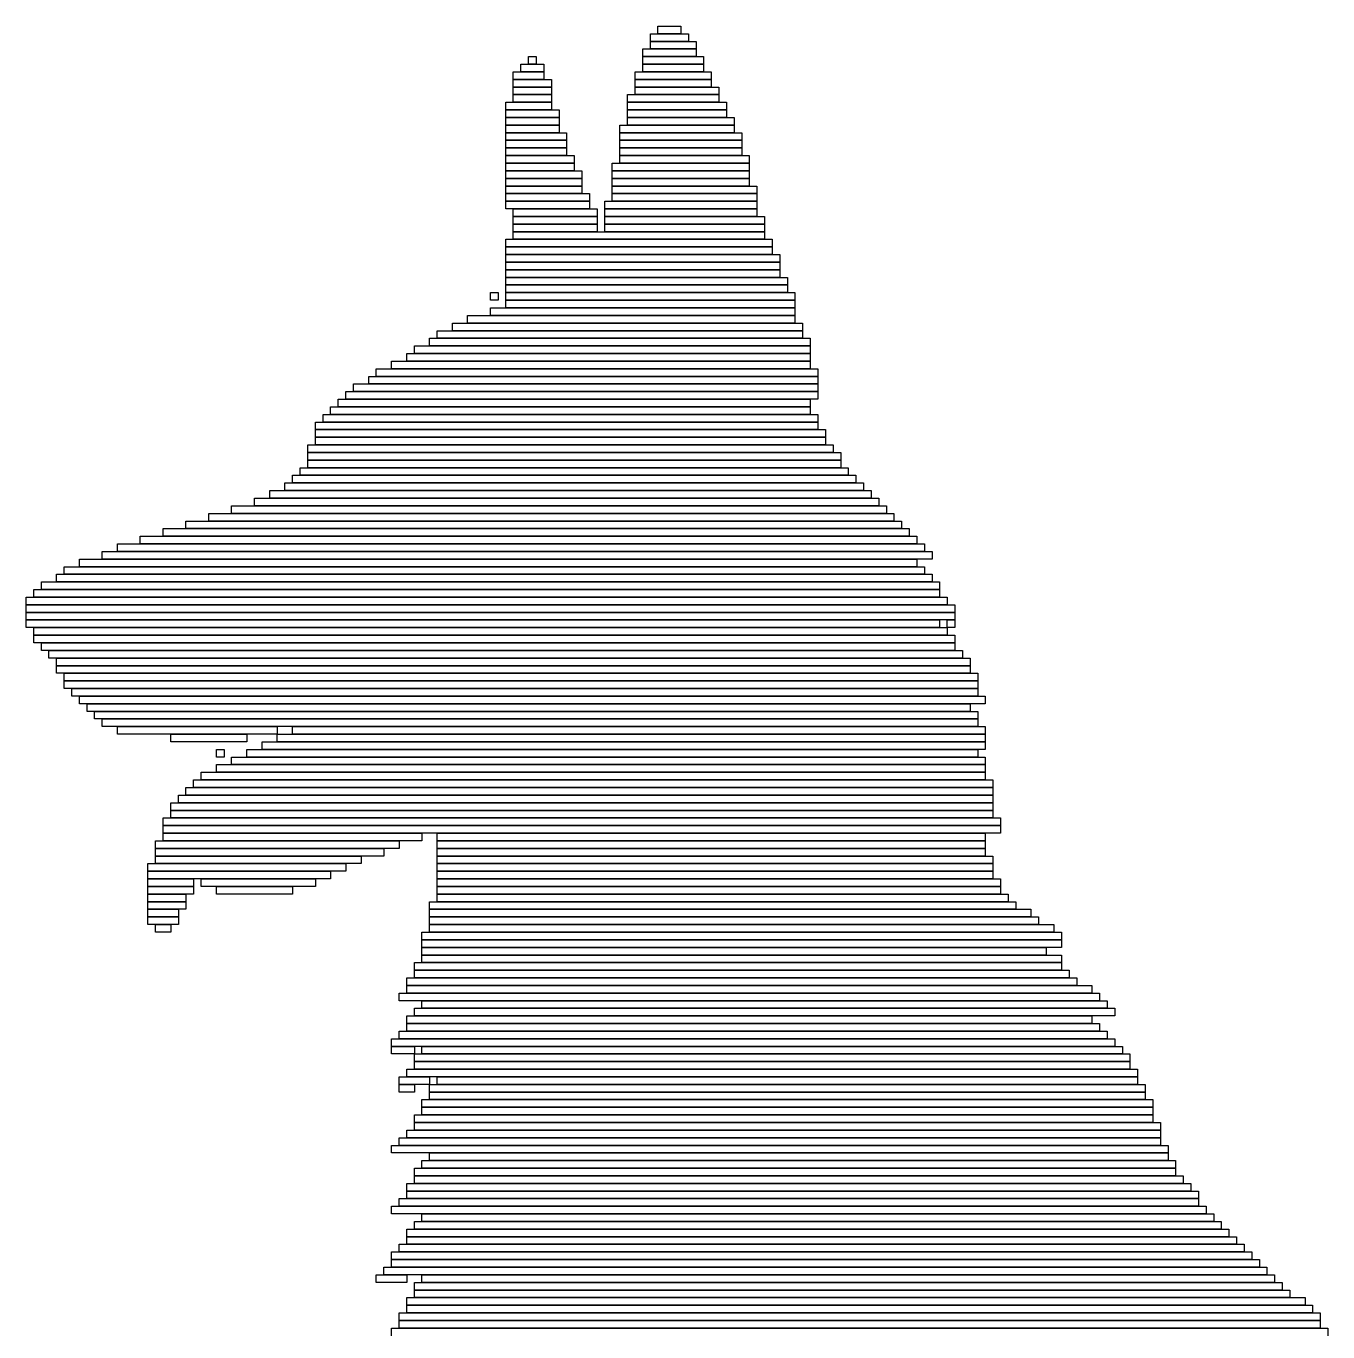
# Model space of a CAD drawing. Extents: x 334 to 689, y 341 to 683.
# Drawn here: x 334 to 505, y 511.5 to 683 of the extents above; entities that cross this region are included whole.
import ezdxf

# ---------------------------------------------------------------- set-up
doc = ezdxf.new("R2010")
doc.units = 0

msp = doc.modelspace()

# ---------------------------------------------------------------- linework, layer by layer
for p, q in [((417, 683), (420, 683)), ((417, 682), (417, 683)), ((420, 683), (420, 682)), ((416, 682), (421, 682)), ((416, 681), (416, 682)), ((421, 681), (416, 681)), ((416, 681), (422, 681)), ((416, 680), (416, 681)), ((420, 682), (417, 682)), ((421, 682), (421, 681)), ((422, 681), (422, 680)), ((415, 680), (422, 680)), ((415, 679), (415, 680)), ((422, 680), (416, 680)), ((422, 680), (422, 679)), ((399, 678), (402, 678)), ((399, 677), (399, 678)), ((400, 679), (401, 679)), ((400, 678), (400, 679)), ((401, 678), (400, 678)), ((401, 679), (401, 678)), ((402, 678), (402, 677)), ((422, 679), (415, 679)), ((415, 679), (423, 679)), ((415, 678), (415, 679)), ((423, 678), (415, 678)), ((415, 678), (423, 678)), ((415, 677), (415, 678)), ((423, 679), (423, 678)), ((423, 678), (423, 677)), ((398, 677), (402, 677)), ((398, 676), (398, 677)), ((402, 676), (398, 676)), ((398, 676), (403, 676)), ((398, 675), (398, 676)), ((402, 677), (399, 677)), ((402, 677), (402, 676)), ((403, 676), (403, 675)), ((414, 677), (424, 677)), ((414, 676), (414, 677)), ((424, 676), (414, 676)), ((414, 676), (424, 676)), ((414, 675), (414, 676)), ((423, 677), (415, 677)), ((424, 677), (424, 676)), ((424, 676), (424, 675)), ((403, 675), (398, 675)), ((398, 675), (403, 675)), ((398, 674), (398, 675)), ((403, 674), (398, 674)), ((398, 674), (403, 674)), ((398, 673), (398, 674)), ((403, 675), (403, 674)), ((403, 674), (403, 673)), ((413, 674), (425, 674)), ((413, 673), (413, 674)), ((424, 675), (414, 675)), ((414, 675), (425, 675)), ((414, 674), (414, 675)), ((425, 674), (414, 674)), ((425, 675), (425, 674)), ((425, 674), (425, 673)), ((397, 673), (403, 673)), ((397, 672), (397, 673)), ((403, 673), (398, 673)), ((403, 673), (403, 672)), ((425, 673), (413, 673)), ((413, 673), (426, 673)), ((413, 672), (413, 673)), ((426, 673), (426, 672)), ((403, 672), (397, 672)), ((397, 672), (404, 672)), ((397, 671), (397, 672)), ((404, 671), (397, 671)), ((397, 671), (404, 671)), ((397, 670), (397, 671)), ((404, 672), (404, 671)), ((404, 671), (404, 670)), ((426, 672), (413, 672)), ((413, 672), (426, 672)), ((413, 671), (413, 672)), ((426, 671), (413, 671)), ((413, 671), (427, 671)), ((413, 670), (413, 671)), ((426, 672), (426, 671)), ((427, 671), (427, 670)), ((404, 670), (397, 670)), ((397, 670), (404, 670)), ((397, 669), (397, 670)), ((404, 669), (397, 669)), ((397, 669), (405, 669)), ((397, 668), (397, 669)), ((404, 670), (404, 669)), ((405, 669), (405, 668)), ((412, 670), (427, 670)), ((412, 669), (412, 670)), ((427, 669), (412, 669)), ((412, 669), (428, 669)), ((412, 668), (412, 669)), ((427, 670), (413, 670)), ((427, 670), (427, 669)), ((428, 669), (428, 668)), ((405, 668), (397, 668)), ((397, 668), (405, 668)), ((397, 667), (397, 668)), ((405, 668), (405, 667)), ((428, 668), (412, 668)), ((412, 668), (428, 668)), ((412, 667), (412, 668)), ((428, 668), (428, 667)), ((405, 667), (397, 667)), ((397, 667), (405, 667)), ((397, 666), (397, 667)), ((405, 666), (397, 666)), ((397, 666), (406, 666)), ((397, 665), (397, 666)), ((405, 667), (405, 666)), ((406, 666), (406, 665)), ((428, 667), (412, 667)), ((412, 667), (428, 667)), ((412, 666), (412, 667)), ((428, 666), (412, 666)), ((412, 666), (429, 666)), ((412, 665), (412, 666)), ((428, 667), (428, 666)), ((429, 666), (429, 665)), ((406, 665), (397, 665)), ((397, 665), (406, 665)), ((397, 664), (397, 665)), ((406, 664), (397, 664)), ((397, 664), (407, 664)), ((397, 663), (397, 664)), ((406, 665), (406, 664)), ((407, 664), (407, 663)), ((411, 665), (429, 665)), ((411, 664), (411, 665)), ((429, 664), (411, 664)), ((411, 664), (429, 664)), ((411, 663), (411, 664)), ((429, 665), (412, 665)), ((429, 665), (429, 664)), ((429, 664), (429, 663)), ((407, 663), (397, 663)), ((397, 663), (407, 663)), ((397, 662), (397, 663)), ((407, 662), (397, 662)), ((397, 662), (407, 662)), ((397, 661), (397, 662)), ((407, 663), (407, 662)), ((407, 662), (407, 661)), ((429, 663), (411, 663)), ((411, 663), (429, 663)), ((411, 662), (411, 663)), ((429, 662), (411, 662)), ((411, 662), (430, 662)), ((411, 661), (411, 662)), ((429, 663), (429, 662)), ((430, 662), (430, 661)), ((407, 661), (397, 661)), ((397, 661), (408, 661)), ((397, 660), (397, 661)), ((408, 661), (408, 660)), ((430, 661), (411, 661)), ((411, 661), (430, 661)), ((411, 660), (411, 661)), ((430, 661), (430, 660)), ((408, 660), (397, 660)), ((397, 660), (408, 660)), ((397, 659), (397, 660)), ((408, 659), (397, 659)), ((398, 659), (409, 659)), ((398, 658), (398, 659)), ((408, 660), (408, 659)), ((409, 659), (409, 658)), ((410, 660), (430, 660)), ((410, 659), (410, 660)), ((430, 659), (410, 659)), ((410, 659), (430, 659)), ((410, 658), (410, 659)), ((430, 660), (411, 660)), ((430, 660), (430, 659)), ((430, 659), (430, 658)), ((409, 658), (398, 658)), ((398, 658), (409, 658)), ((398, 657), (398, 658)), ((409, 657), (398, 657)), ((398, 657), (409, 657)), ((398, 656), (398, 657)), ((409, 658), (409, 657)), ((409, 657), (409, 656)), ((430, 658), (410, 658)), ((410, 658), (431, 658)), ((410, 657), (410, 658)), ((431, 657), (410, 657)), ((410, 657), (431, 657)), ((410, 656), (410, 657)), ((431, 658), (431, 657)), ((431, 657), (431, 656)), ((409, 656), (398, 656)), ((398, 656), (431, 656)), ((398, 655), (398, 656)), ((431, 656), (410, 656)), ((431, 656), (431, 655)), ((397, 655), (432, 655)), ((397, 654), (397, 655)), ((432, 654), (397, 654)), ((397, 654), (432, 654)), ((397, 653), (397, 654)), ((431, 655), (398, 655)), ((432, 655), (432, 654)), ((432, 654), (432, 653)), ((432, 653), (397, 653)), ((397, 653), (433, 653)), ((397, 652), (397, 653)), ((433, 652), (397, 652)), ((397, 652), (433, 652)), ((397, 651), (397, 652)), ((433, 653), (433, 652)), ((433, 652), (433, 651)), ((433, 651), (397, 651)), ((397, 651), (433, 651)), ((397, 650), (397, 651)), ((433, 650), (397, 650)), ((397, 650), (434, 650)), ((397, 649), (397, 650)), ((433, 651), (433, 650)), ((434, 650), (434, 649)), ((434, 649), (397, 649)), ((397, 649), (434, 649)), ((397, 648), (397, 649)), ((434, 649), (434, 648)), ((395, 648), (396, 648)), ((395, 647), (395, 648)), ((396, 647), (395, 647)), ((396, 648), (396, 647)), ((434, 648), (397, 648)), ((397, 648), (435, 648)), ((397, 647), (397, 648)), ((435, 647), (397, 647)), ((397, 647), (435, 647)), ((397, 646), (397, 647)), ((435, 648), (435, 647)), ((435, 647), (435, 646)), ((392, 645), (435, 645)), ((392, 644), (392, 645)), ((395, 646), (435, 646)), ((395, 645), (395, 646)), ((435, 645), (395, 645)), ((435, 646), (397, 646)), ((435, 646), (435, 645)), ((435, 645), (435, 644)), ((390, 644), (436, 644)), ((390, 643), (390, 644)), ((435, 644), (392, 644)), ((436, 644), (436, 643)), ((387, 642), (437, 642)), ((387, 641), (387, 642)), ((388, 643), (436, 643)), ((388, 642), (388, 643)), ((436, 642), (388, 642)), ((436, 643), (390, 643)), ((436, 643), (436, 642)), ((437, 642), (437, 641)), ((384, 640), (437, 640)), ((384, 639), (384, 640)), ((385, 641), (437, 641)), ((385, 640), (385, 641)), ((437, 640), (385, 640)), ((437, 641), (387, 641)), ((437, 641), (437, 640)), ((437, 640), (437, 639)), ((380, 638), (438, 638)), ((380, 637), (380, 638)), ((382, 639), (437, 639)), ((382, 638), (382, 639)), ((437, 638), (382, 638)), ((437, 639), (384, 639)), ((437, 639), (437, 638)), ((438, 638), (438, 637)), ((379, 637), (438, 637)), ((379, 636), (379, 637)), ((438, 637), (380, 637)), ((438, 637), (438, 636)), ((376, 635), (438, 635)), ((376, 634), (376, 635)), ((377, 636), (438, 636)), ((377, 635), (377, 636)), ((438, 635), (377, 635)), ((438, 636), (379, 636)), ((438, 636), (438, 635)), ((438, 635), (438, 634)), ((374, 633), (437, 633)), ((374, 632), (374, 633)), ((375, 634), (437, 634)), ((375, 633), (375, 634)), ((437, 633), (375, 633)), ((438, 634), (376, 634)), ((437, 634), (437, 633)), ((437, 633), (437, 632)), ((373, 632), (438, 632)), ((373, 631), (373, 632)), ((437, 632), (374, 632)), ((438, 632), (438, 631)), ((372, 631), (438, 631)), ((372, 630), (372, 631)), ((438, 630), (372, 630)), ((372, 630), (439, 630)), ((372, 629), (372, 630)), ((438, 631), (373, 631)), ((438, 631), (438, 630)), ((439, 630), (439, 629)), ((371, 628), (440, 628)), ((371, 627), (371, 628)), ((439, 629), (372, 629)), ((372, 629), (439, 629)), ((372, 628), (372, 629)), ((439, 628), (372, 628)), ((439, 629), (439, 628)), ((440, 628), (440, 627)), ((440, 627), (371, 627)), ((371, 627), (441, 627)), ((371, 626), (371, 627)), ((441, 626), (371, 626)), ((371, 626), (441, 626)), ((371, 625), (371, 626)), ((441, 627), (441, 626)), ((441, 626), (441, 625)), ((370, 625), (442, 625)), ((370, 624), (370, 625)), ((441, 625), (371, 625)), ((442, 625), (442, 624)), ((368, 623), (444, 623)), ((368, 622), (368, 623)), ((369, 624), (443, 624)), ((369, 623), (369, 624)), ((443, 623), (369, 623)), ((442, 624), (370, 624)), ((443, 624), (443, 623)), ((444, 623), (444, 622)), ((364, 621), (446, 621)), ((364, 620), (364, 621)), ((366, 622), (445, 622)), ((366, 621), (366, 622)), ((445, 621), (366, 621)), ((444, 622), (368, 622)), ((445, 622), (445, 621)), ((446, 621), (446, 620)), ((361, 620), (447, 620)), ((361, 619), (361, 620)), ((446, 620), (364, 620)), ((447, 620), (447, 619)), ((355, 618), (449, 618)), ((355, 617), (355, 618)), ((358, 619), (448, 619)), ((358, 618), (358, 619)), ((448, 618), (358, 618)), ((447, 619), (361, 619)), ((448, 619), (448, 618)), ((449, 618), (449, 617)), ((349, 616), (451, 616)), ((349, 615), (349, 616)), ((352, 617), (450, 617)), ((352, 616), (352, 617)), ((450, 616), (352, 616)), ((449, 617), (355, 617)), ((450, 617), (450, 616)), ((451, 616), (451, 615)), ((344, 614), (453, 614)), ((344, 613), (344, 614)), ((346, 615), (452, 615)), ((346, 614), (346, 615)), ((452, 614), (346, 614)), ((451, 615), (349, 615)), ((452, 615), (452, 614)), ((453, 614), (453, 613)), ((341, 613), (451, 613)), ((341, 612), (341, 613)), ((453, 613), (344, 613)), ((451, 613), (451, 612)), ((338, 611), (453, 611)), ((338, 610), (338, 611)), ((339, 612), (452, 612)), ((339, 611), (339, 612)), ((452, 611), (339, 611)), ((451, 612), (341, 612)), ((452, 612), (452, 611)), ((453, 611), (453, 610)), ((335, 609), (454, 609)), ((335, 608), (335, 609)), ((336, 610), (454, 610)), ((336, 609), (336, 610)), ((454, 609), (336, 609)), ((453, 610), (338, 610)), ((454, 610), (454, 609)), ((454, 609), (454, 608)), ((334, 608), (455, 608)), ((334, 607), (334, 608)), ((454, 608), (335, 608)), ((455, 608), (455, 607)), ((455, 607), (334, 607)), ((334, 607), (456, 607)), ((334, 606), (334, 607)), ((456, 606), (334, 606)), ((334, 606), (456, 606)), ((334, 605), (334, 606)), ((456, 607), (456, 606)), ((456, 606), (456, 605)), ((456, 605), (334, 605)), ((334, 605), (454, 605)), ((334, 604), (334, 605)), ((454, 604), (334, 604)), ((335, 604), (455, 604)), ((335, 603), (335, 604)), ((454, 605), (454, 604)), ((455, 605), (456, 605)), ((455, 604), (455, 605)), ((456, 604), (455, 604)), ((455, 604), (455, 603)), ((456, 605), (456, 604)), ((455, 603), (335, 603)), ((335, 603), (456, 603)), ((335, 602), (335, 603)), ((456, 602), (335, 602)), ((336, 602), (456, 602)), ((336, 601), (336, 602)), ((456, 603), (456, 602)), ((456, 602), (456, 601)), ((456, 601), (336, 601)), ((337, 601), (457, 601)), ((337, 600), (337, 601)), ((457, 601), (457, 600)), ((457, 600), (337, 600)), ((338, 600), (458, 600)), ((338, 599), (338, 600)), ((458, 599), (338, 599)), ((338, 599), (458, 599)), ((338, 598), (338, 599)), ((458, 600), (458, 599)), ((458, 599), (458, 598)), ((458, 598), (338, 598)), ((339, 598), (459, 598)), ((339, 597), (339, 598)), ((459, 597), (339, 597)), ((339, 597), (459, 597)), ((339, 596), (339, 597)), ((459, 598), (459, 597)), ((459, 597), (459, 596)), ((459, 596), (339, 596)), ((340, 596), (459, 596)), ((340, 595), (340, 596)), ((459, 596), (459, 595)), ((459, 595), (340, 595)), ((341, 595), (460, 595)), ((341, 594), (341, 595)), ((460, 594), (341, 594)), ((342, 594), (458, 594)), ((342, 593), (342, 594)), ((458, 594), (458, 593)), ((460, 595), (460, 594)), ((458, 593), (342, 593)), ((343, 593), (459, 593)), ((343, 592), (343, 593)), ((459, 592), (343, 592)), ((344, 592), (459, 592)), ((344, 591), (344, 592)), ((459, 593), (459, 592)), ((459, 592), (459, 591)), ((459, 591), (344, 591)), ((346, 591), (367, 591)), ((346, 590), (346, 591)), ((367, 590), (346, 590)), ((353, 590), (363, 590)), ((353, 589), (353, 590)), ((363, 590), (363, 589)), ((367, 591), (367, 590)), ((367, 590), (460, 590)), ((367, 589), (367, 590)), ((369, 591), (460, 591)), ((369, 590), (369, 591)), ((460, 590), (369, 590)), ((460, 591), (460, 590)), ((460, 590), (460, 589)), ((363, 589), (353, 589)), ((365, 589), (460, 589)), ((365, 588), (365, 589)), ((460, 589), (367, 589)), ((460, 589), (460, 588)), ((359, 588), (360, 588)), ((359, 587), (359, 588)), ((360, 587), (359, 587)), ((360, 588), (360, 587)), ((361, 587), (460, 587)), ((361, 586), (361, 587)), ((363, 588), (459, 588)), ((363, 587), (363, 588)), ((459, 587), (363, 587)), ((460, 588), (365, 588)), ((459, 588), (459, 587)), ((460, 587), (460, 586)), ((357, 585), (460, 585)), ((357, 584), (357, 585)), ((359, 586), (460, 586)), ((359, 585), (359, 586)), ((460, 585), (359, 585)), ((460, 586), (361, 586)), ((460, 586), (460, 585)), ((460, 585), (460, 584)), ((356, 584), (461, 584)), ((356, 583), (356, 584)), ((460, 584), (357, 584)), ((461, 584), (461, 583)), ((354, 582), (461, 582)), ((354, 581), (354, 582)), ((355, 583), (461, 583)), ((355, 582), (355, 583)), ((461, 582), (355, 582)), ((461, 583), (356, 583)), ((461, 583), (461, 582)), ((461, 582), (461, 581)), ((353, 581), (461, 581)), ((353, 580), (353, 581)), ((461, 580), (353, 580)), ((353, 580), (461, 580)), ((353, 579), (353, 580)), ((461, 581), (354, 581)), ((461, 581), (461, 580)), ((461, 580), (461, 579)), ((352, 579), (462, 579)), ((352, 578), (352, 579)), ((462, 578), (352, 578)), ((352, 578), (462, 578)), ((352, 577), (352, 578)), ((461, 579), (353, 579)), ((462, 579), (462, 578)), ((462, 578), (462, 577)), ((462, 577), (352, 577)), ((352, 577), (386, 577)), ((352, 576), (352, 577)), ((386, 577), (386, 576)), ((388, 577), (460, 577)), ((388, 576), (388, 577)), ((460, 577), (460, 576)), ((351, 576), (383, 576)), ((351, 575), (351, 576)), ((383, 575), (351, 575)), ((351, 575), (381, 575)), ((351, 574), (351, 575)), ((386, 576), (352, 576)), ((381, 575), (381, 574)), ((383, 576), (383, 575)), ((460, 576), (388, 576)), ((388, 576), (460, 576)), ((388, 575), (388, 576)), ((460, 575), (388, 575)), ((388, 575), (460, 575)), ((388, 574), (388, 575)), ((460, 576), (460, 575)), ((460, 575), (460, 574)), ((350, 573), (376, 573)), ((350, 572), (350, 573)), ((381, 574), (351, 574)), ((351, 574), (378, 574)), ((351, 573), (351, 574)), ((378, 573), (351, 573)), ((376, 573), (376, 572)), ((378, 574), (378, 573)), ((460, 574), (388, 574)), ((388, 574), (461, 574)), ((388, 573), (388, 574)), ((461, 573), (388, 573)), ((388, 573), (461, 573)), ((388, 572), (388, 573)), ((461, 574), (461, 573)), ((461, 573), (461, 572)), ((376, 572), (350, 572)), ((350, 572), (374, 572)), ((350, 571), (350, 572)), ((374, 572), (374, 571)), ((461, 572), (388, 572)), ((388, 572), (461, 572)), ((388, 571), (388, 572)), ((461, 572), (461, 571)), ((374, 571), (350, 571)), ((350, 571), (356, 571)), ((350, 570), (350, 571)), ((356, 570), (350, 570)), ((350, 570), (356, 570)), ((350, 569), (350, 570)), ((356, 571), (356, 570)), ((356, 570), (356, 569)), ((357, 571), (372, 571)), ((357, 570), (357, 571)), ((372, 570), (357, 570)), ((359, 570), (369, 570)), ((359, 569), (359, 570)), ((369, 570), (369, 569)), ((372, 571), (372, 570)), ((461, 571), (388, 571)), ((388, 571), (462, 571)), ((388, 570), (388, 571)), ((462, 570), (388, 570)), ((388, 570), (462, 570)), ((388, 569), (388, 570)), ((462, 571), (462, 570)), ((462, 570), (462, 569)), ((356, 569), (350, 569)), ((350, 569), (355, 569)), ((350, 568), (350, 569)), ((355, 568), (350, 568)), ((350, 568), (355, 568)), ((350, 567), (350, 568)), ((355, 569), (355, 568)), ((355, 568), (355, 567)), ((369, 569), (359, 569)), ((387, 568), (464, 568)), ((387, 567), (387, 568)), ((462, 569), (388, 569)), ((388, 569), (463, 569)), ((388, 568), (388, 569)), ((463, 568), (388, 568)), ((463, 569), (463, 568)), ((464, 568), (464, 567)), ((355, 567), (350, 567)), ((350, 567), (354, 567)), ((350, 566), (350, 567)), ((354, 566), (350, 566)), ((350, 566), (354, 566)), ((350, 565), (350, 566)), ((354, 567), (354, 566)), ((354, 566), (354, 565)), ((464, 567), (387, 567)), ((387, 567), (466, 567)), ((387, 566), (387, 567)), ((466, 566), (387, 566)), ((387, 566), (467, 566)), ((387, 565), (387, 566)), ((466, 567), (466, 566)), ((467, 566), (467, 565)), ((354, 565), (350, 565)), ((351, 565), (353, 565)), ((351, 564), (351, 565)), ((353, 565), (353, 564)), ((467, 565), (387, 565)), ((387, 565), (469, 565)), ((387, 564), (387, 565)), ((469, 565), (469, 564)), ((353, 564), (351, 564)), ((386, 564), (470, 564)), ((386, 563), (386, 564)), ((470, 563), (386, 563)), ((386, 563), (470, 563)), ((386, 562), (386, 563)), ((469, 564), (387, 564)), ((470, 564), (470, 563)), ((470, 563), (470, 562)), ((470, 562), (386, 562)), ((386, 562), (468, 562)), ((386, 561), (386, 562)), ((468, 561), (386, 561)), ((386, 561), (470, 561)), ((386, 560), (386, 561)), ((468, 562), (468, 561)), ((470, 561), (470, 560)), ((385, 560), (470, 560)), ((385, 559), (385, 560)), ((470, 560), (386, 560)), ((470, 560), (470, 559)), ((384, 558), (472, 558)), ((384, 557), (384, 558)), ((470, 559), (385, 559)), ((385, 559), (471, 559)), ((385, 558), (385, 559)), ((471, 558), (385, 558)), ((471, 559), (471, 558)), ((472, 558), (472, 557)), ((383, 556), (475, 556)), ((383, 555), (383, 556)), ((472, 557), (384, 557)), ((384, 557), (474, 557)), ((384, 556), (384, 557)), ((474, 556), (384, 556)), ((474, 557), (474, 556)), ((475, 556), (475, 555)), ((475, 555), (383, 555)), ((385, 554), (477, 554)), ((385, 553), (385, 554)), ((386, 555), (476, 555)), ((386, 554), (386, 555)), ((476, 554), (386, 554)), ((476, 555), (476, 554)), ((477, 554), (477, 553)), ((384, 553), (474, 553)), ((384, 552), (384, 553)), ((477, 553), (385, 553)), ((474, 553), (474, 552)), ((383, 551), (476, 551)), ((383, 550), (383, 551)), ((474, 552), (384, 552)), ((384, 552), (475, 552)), ((384, 551), (384, 552)), ((475, 551), (384, 551)), ((475, 552), (475, 551)), ((476, 551), (476, 550)), ((382, 550), (477, 550)), ((382, 549), (382, 550)), ((477, 549), (382, 549)), ((382, 549), (385, 549)), ((382, 548), (382, 549)), ((476, 550), (383, 550)), ((385, 549), (385, 548)), ((386, 549), (478, 549)), ((386, 548), (386, 549)), ((477, 550), (477, 549)), ((478, 549), (478, 548)), ((385, 548), (382, 548)), ((385, 548), (479, 548)), ((385, 547), (385, 548)), ((478, 548), (386, 548)), ((479, 548), (479, 547)), ((384, 546), (480, 546)), ((384, 545), (384, 546)), ((479, 547), (385, 547)), ((385, 547), (479, 547)), ((385, 546), (385, 547)), ((479, 546), (385, 546)), ((479, 547), (479, 546)), ((480, 546), (480, 545)), ((383, 545), (387, 545)), ((383, 544), (383, 545)), ((387, 544), (383, 544)), ((383, 544), (385, 544)), ((383, 543), (383, 544)), ((480, 545), (384, 545)), ((385, 544), (385, 543)), ((387, 545), (387, 544)), ((387, 544), (481, 544)), ((387, 543), (387, 544)), ((388, 545), (480, 545)), ((388, 544), (388, 545)), ((480, 544), (388, 544)), ((480, 545), (480, 544)), ((481, 544), (481, 543)), ((385, 543), (383, 543)), ((386, 542), (482, 542)), ((386, 541), (386, 542)), ((481, 543), (387, 543)), ((387, 543), (481, 543)), ((387, 542), (387, 543)), ((481, 542), (387, 542)), ((481, 543), (481, 542)), ((482, 542), (482, 541)), ((482, 541), (386, 541)), ((386, 541), (482, 541)), ((386, 540), (386, 541)), ((482, 541), (482, 540)), ((385, 540), (482, 540)), ((385, 539), (385, 540)), ((482, 539), (385, 539)), ((385, 539), (483, 539)), ((385, 538), (385, 539)), ((482, 540), (386, 540)), ((482, 540), (482, 539)), ((483, 539), (483, 538)), ((383, 537), (483, 537)), ((383, 536), (383, 537)), ((384, 538), (483, 538)), ((384, 537), (384, 538)), ((483, 537), (384, 537)), ((483, 538), (385, 538)), ((483, 538), (483, 537)), ((483, 537), (483, 536)), ((382, 536), (484, 536)), ((382, 535), (382, 536)), ((483, 536), (383, 536)), ((484, 536), (484, 535)), ((484, 535), (382, 535)), ((386, 534), (485, 534)), ((386, 533), (386, 534)), ((387, 535), (484, 535)), ((387, 534), (387, 535)), ((484, 534), (387, 534)), ((484, 535), (484, 534)), ((485, 534), (485, 533)), ((385, 533), (485, 533)), ((385, 532), (385, 533)), ((485, 532), (385, 532)), ((385, 532), (486, 532)), ((385, 531), (385, 532)), ((485, 533), (386, 533)), ((485, 533), (485, 532)), ((486, 532), (486, 531)), ((384, 531), (487, 531)), ((384, 530), (384, 531)), ((487, 530), (384, 530)), ((384, 530), (488, 530)), ((384, 529), (384, 530)), ((486, 531), (385, 531)), ((487, 531), (487, 530)), ((488, 530), (488, 529)), ((383, 529), (488, 529)), ((383, 528), (383, 529)), ((488, 529), (384, 529)), ((488, 529), (488, 528)), ((382, 528), (489, 528)), ((382, 527), (382, 528)), ((489, 527), (382, 527)), ((488, 528), (383, 528)), ((386, 527), (490, 527)), ((386, 526), (386, 527)), ((489, 528), (489, 527)), ((490, 527), (490, 526)), ((384, 525), (492, 525)), ((384, 524), (384, 525)), ((385, 526), (491, 526)), ((385, 525), (385, 526)), ((491, 525), (385, 525)), ((490, 526), (386, 526)), ((491, 526), (491, 525)), ((492, 525), (492, 524)), ((492, 524), (384, 524)), ((384, 524), (493, 524)), ((384, 523), (384, 524)), ((493, 524), (493, 523)), ((382, 522), (495, 522)), ((382, 521), (382, 522)), ((383, 523), (494, 523)), ((383, 522), (383, 523)), ((494, 522), (383, 522)), ((493, 523), (384, 523)), ((494, 523), (494, 522)), ((495, 522), (495, 521)), ((381, 520), (497, 520)), ((381, 519), (381, 520)), ((495, 521), (382, 521)), ((382, 521), (496, 521)), ((382, 520), (382, 521)), ((496, 520), (382, 520)), ((496, 521), (496, 520)), ((497, 520), (497, 519)), ((380, 519), (384, 519)), ((380, 518), (380, 519)), ((384, 518), (380, 518)), ((497, 519), (381, 519)), ((384, 519), (384, 518)), ((385, 518), (499, 518)), ((385, 517), (385, 518)), ((386, 519), (498, 519)), ((386, 518), (386, 519)), ((498, 518), (386, 518)), ((498, 519), (498, 518)), ((499, 518), (499, 517)), ((499, 517), (385, 517)), ((385, 517), (500, 517)), ((385, 516), (385, 517)), ((500, 517), (500, 516)), ((384, 516), (502, 516)), ((384, 515), (384, 516)), ((502, 515), (384, 515)), ((384, 515), (503, 515)), ((384, 514), (384, 515)), ((500, 516), (385, 516)), ((502, 516), (502, 515)), ((503, 515), (503, 514)), ((383, 514), (504, 514)), ((383, 513), (383, 514)), ((504, 513), (383, 513)), ((383, 513), (504, 513)), ((383, 512), (383, 513)), ((503, 514), (384, 514)), ((504, 514), (504, 513)), ((504, 513), (504, 512)), ((382, 512), (505, 512)), ((382, 511), (382, 512)), ((504, 512), (383, 512)), ((505, 512), (505, 511))]:
    msp.add_line(p, q)

doc.saveas('drawing.dxf')
